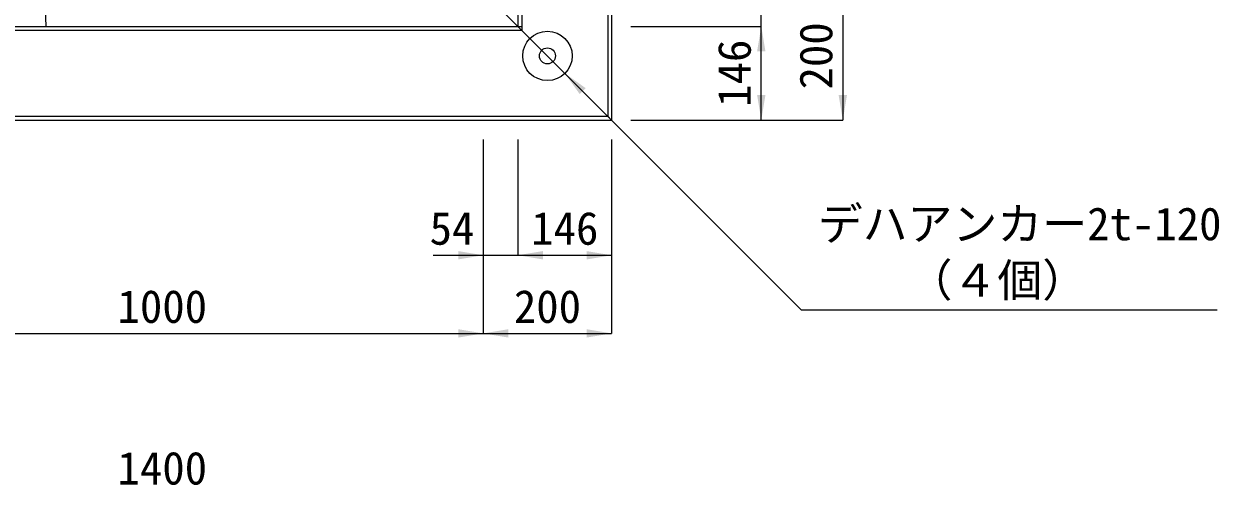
# Model space of a CAD drawing. Units: millimetres at full size. Extents: x 9355 to 15145, y 864 to 9264.
# Drawn here: x 10727 to 12589, y 6144 to 6863 of the extents above; entities that cross this region are included whole.
import ezdxf
from ezdxf.enums import TextEntityAlignment as Align

# ---------------------------------------------------------------- set-up
doc = ezdxf.new("R2010")
doc.units = ezdxf.units.MM
doc.header["$LTSCALE"] = 10
doc.linetypes.add('USER1', pattern=[1.35, 0.75, -0.6])
for name, color, linetype, lineweight in [('受枠', 3, 'Continuous', 9), ('寸法線', 7, 'Continuous', 9), ('本体', 2, 'Continuous', 9), ('補助線', 8, 'USER1', 9), ('ｲﾝｻｰﾄ', 3, 'USER1', 5), ('ｸﾞﾚｰﾁﾝｸﾞ', 7, 'Continuous', 5)]:
    doc.layers.add(name, color=color, linetype=linetype, lineweight=lineweight)
doc.styles.add('ＭＳ ゴシック', font='')
doc.styles.get('ＭＳ ゴシック').set_extended_font_data('MS Gothic')

# ---------------------------------------------------------------- blocks, each defined once
blk = doc.blocks.new('filled_arrow')
at = {"color": 0, "linetype": 'Continuous', "lineweight": -2}
blk.add_solid([(7.5, 1.25), (0, 0), (7.5, -1.25)], dxfattribs=at)

msp = doc.modelspace()

# ---------------------------------------------------------------- linework, layer by layer
at = {"layer": '受枠'}
for p, q in [((11502.69, 7972.7), (11502.69, 6852.7)), ((11496.69, 7966.7), (11496.69, 6858.7)), ((10382.69, 6858.7), (11502.69, 6858.7)), ((10382.69, 6852.7), (11502.69, 6852.7))]:
    msp.add_line(p, q, dxfattribs=at)
at = {"layer": '寸法線'}
for p, q in [((11875.77, 6780.7), (11875.77, 6990.7)), ((12002.81, 6912.7), (12002.81, 6712.7)), ((11672.69, 6858.7), (11875.77, 6858.7)), ((11672.69, 6858.7), (11875.77, 6858.7)), ((11875.77, 6712.7), (11875.77, 6858.7)), ((11672.69, 6712.7), (11875.77, 6712.7)), ((11672.69, 6712.7), (12002.81, 6712.7)), ((11442.69, 6682.7), (11442.69, 6380.45)), ((11442.69, 6682.7), (11442.69, 6502.16)), ((11442.69, 6682.7), (11442.69, 6380.45)), ((11496.69, 6682.7), (11496.69, 6502.16)), ((11496.69, 6682.7), (11496.69, 6502.16)), ((11642.69, 6682.7), (11642.69, 6502.16)), ((11642.69, 6682.7), (11642.69, 6380.45)), ((11364.69, 6502.16), (11574.69, 6502.16)), ((11496.69, 6502.16), (11642.69, 6502.16)), ((10442.69, 6380.45), (11442.69, 6380.45)), ((11442.69, 6380.45), (11642.69, 6380.45))]:
    msp.add_line(p, q, dxfattribs=at)
msp.add_lwpolyline([(11569.91, 6785.47), (11938.03, 6417.36), (11948.83, 6417.36), (12585.79, 6417.36)], dxfattribs=at)
at = {"layer": '本体', "lineweight": 5}
for p in [(11636.69, 8106.7), (10248.69, 6718.7), (11642.69, 6712.7)]:
    msp.add_line(p, (11636.69, 6718.7), dxfattribs=at)
at = {"layer": '本体', "lineweight": 20}
for p in [(11642.69, 8112.7), (10242.69, 6712.7)]:
    msp.add_line(p, (11642.69, 6712.7), dxfattribs=at)
at = {"layer": '補助線', "linetype": 'Continuous', "lineweight": 13}
msp.add_line((11442.69, 6912.7), (11642.69, 6712.7), dxfattribs=at)
at = {"layer": 'ｲﾝｻｰﾄ', "linetype": 'Continuous', "lineweight": 9}
for radius in [38.5, 12.5]:
    msp.add_circle((11542.69, 6812.7), radius, dxfattribs=at)
at = {"layer": 'ｸﾞﾚｰﾁﾝｸﾞ'}
msp.add_arc((11287.73, 6897.19), 527.73, 137.52594, 184.18291, dxfattribs=at)

# ---------------------------------------------------------------- block references
at = {"layer": '寸法線', "xscale": 5.2, "yscale": 5.2}
for p, rotation in [((11875.77, 6858.7), 270), ((11875.77, 6858.7), 270), ((11569.91, 6785.47), 315), ((11875.77, 6712.7), 90), ((12002.81, 6712.7), 90), ((11442.69, 6502.16), 180), ((11642.69, 6502.16), 180), ((11442.69, 6380.45), 180), ((11642.69, 6380.45), 180)]:
    msp.add_blockref('filled_arrow', p, dxfattribs=dict(at, rotation=rotation))
for p in [(11496.69, 6502.16), (11496.69, 6502.16), (11442.69, 6380.45)]:
    msp.add_blockref('filled_arrow', p, dxfattribs=at)

# ---------------------------------------------------------------- texts
at = {"layer": '寸法線', "style": 'ＭＳ ゴシック'}
for s, p in [('200', (11960.81, 6812.7)), ('146', (11833.77, 6785.7))]:
    msp.add_text(s, height=51.27, rotation=90, dxfattribs=at).set_placement(p, align=Align.MIDDLE_CENTER)
for s, p in [('デハアンカー2t-120', (11963.83, 6510.18)), ('\u3000\u3000（４個）', (11963.83, 6422.43))]:
    msp.add_text(s, height=51.27, dxfattribs=at).set_placement(p, align=Align.BOTTOM_LEFT)
for s, p in [('54', (11393.97, 6544.16)), ('146', (11569.69, 6544.16)), ('1000', (10942.69, 6422.45)), ('200', (11542.69, 6422.45)), ('1400', (10942.69, 6170.63))]:
    msp.add_text(s, height=51.27, dxfattribs=at).set_placement(p, align=Align.MIDDLE_CENTER)

doc.saveas('drawing.dxf')
